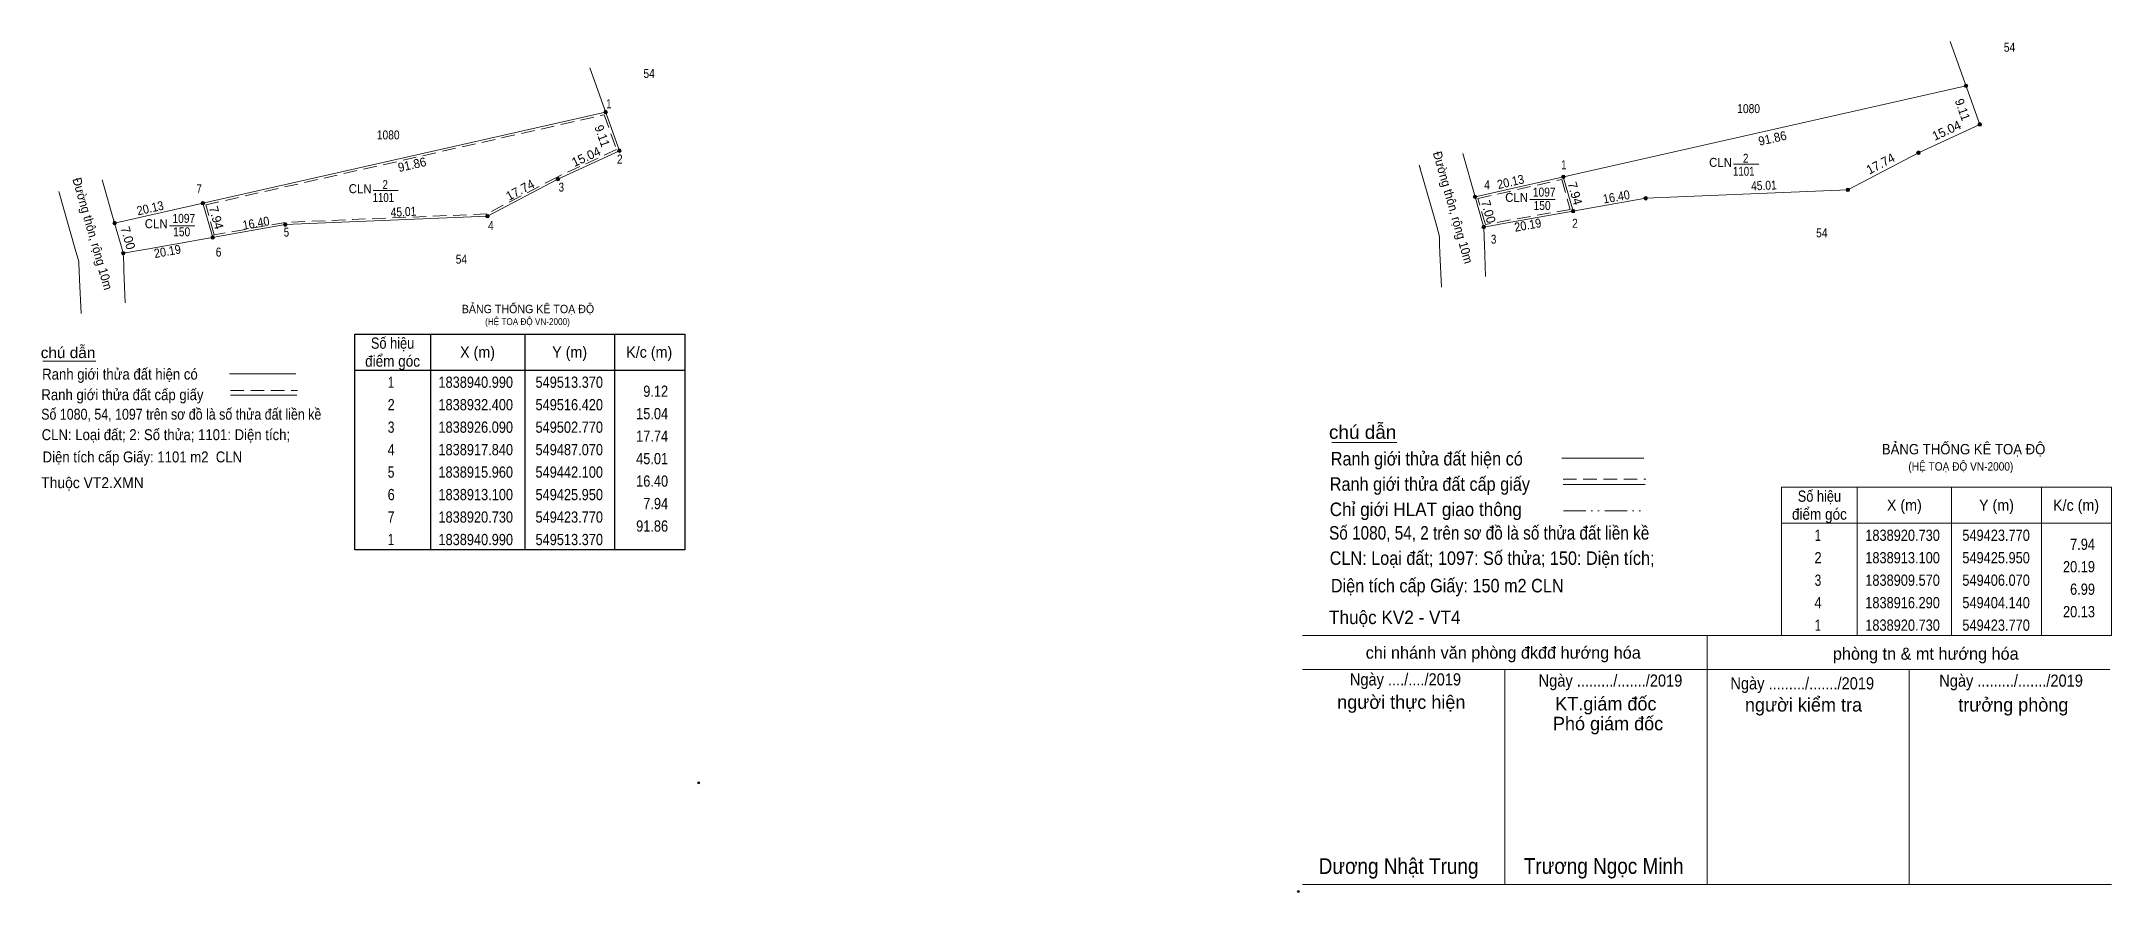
# Model space of a CAD drawing. Header units: metres. Extents: x 549085 to 549546, y 1838761 to 1838951.
import ezdxf
from ezdxf.enums import TextEntityAlignment as Align

# ---------------------------------------------------------------- set-up
doc = ezdxf.new("R2010")
doc.units = ezdxf.units.M
doc.header["$PDMODE"] = 32
doc.header["$PDSIZE"] = 0.5
doc.linetypes.add('DASH_DOUBLE_DOT', pattern=[9.2, 5, -1.2, 0.3, -1.2, 0.3, -1.2])
doc.linetypes.add('MEDIUM_DASHED', pattern=[4.5, 3, -1.5])
doc.layers.add('1', color=7, linetype='Continuous')
for name, color, linetype, lineweight in [('17', 7, 'Continuous', 13), ('3', 7, 'Continuous', 13), ('6', 7, 'Continuous', 13), ('63', 7, 'Continuous', 13), ('7', 7, 'Continuous', 13)]:
    doc.layers.add(name, color=color, linetype=linetype, lineweight=lineweight)

msp = doc.modelspace()

# ---------------------------------------------------------------- hatches: boundary and pattern name
at = {"layer": '3'}
for points in [[(549513.77, 1838940.99, 1), (549512.97, 1838940.99, 1)], [(549211.12, 1838935.14, 1), (549210.32, 1838935.14, 1)], [(549516.82, 1838932.4, 1), (549516.02, 1838932.4, 1)], [(549214.17, 1838926.55, 1), (549213.37, 1838926.55, 1)], [(549503.17, 1838926.09, 1), (549502.37, 1838926.09, 1)], [(549200.52, 1838920.24, 1), (549199.72, 1838920.24, 1)], [(549424.17, 1838920.73, 1), (549423.37, 1838920.73, 1)], [(549487.47, 1838917.84, 1), (549486.67, 1838917.84, 1)], [(549121.52, 1838914.88, 1), (549120.72, 1838914.88, 1)], [(549404.54, 1838916.29, 1), (549403.74, 1838916.29, 1)], [(549426.35, 1838913.1, 1), (549425.55, 1838913.1, 1)], [(549442.5, 1838915.96, 1), (549441.7, 1838915.96, 1)], [(549101.89, 1838910.44, 1), (549101.09, 1838910.44, 1)], [(549139.85, 1838910.11, 1), (549139.05, 1838910.11, 1)], [(549184.82, 1838911.99, 1), (549184.02, 1838911.99, 1)], [(549406.47, 1838909.57, 1), (549405.67, 1838909.57, 1)], [(549123.7, 1838907.25, 1), (549122.9, 1838907.25, 1)], [(549103.82, 1838903.72, 1), (549103.02, 1838903.72, 1)]]:
    msp.add_hatch(color=256, dxfattribs=at).paths.add_polyline_path(points)

# ---------------------------------------------------------------- linework, layer by layer
at = {"layer": '17'}
for p, q in [((549085.55, 1838879.75), (549097.28, 1838879.75)), ((549372.24, 1838861.6), (549386.72, 1838861.6))]:
    msp.add_line(p, q, dxfattribs=at)
at = {"layer": '3'}
for p, q in [((549513.37, 1838940.99), (549404.14, 1838916.29)), ((549210.72, 1838935.14), (549101.49, 1838910.44)), ((549391.72, 1838923.33), (549391.97, 1838922.47)), ((549395.39, 1838910.5), (549391.72, 1838923.33)), ((549401.39, 1838925.91), (549404.14, 1838916.29)), ((549461.65, 1838923.58), (549467.25, 1838923.58)), ((549098.74, 1838920.06), (549101.49, 1838910.44)), ((549423.77, 1838920.73), (549425.95, 1838913.1)), ((549089.07, 1838917.48), (549089.32, 1838916.62)), ((549092.74, 1838904.65), (549089.07, 1838917.48)), ((549121.12, 1838914.88), (549123.3, 1838907.25)), ((549159, 1838917.73), (549164.6, 1838917.73)), ((549404.14, 1838916.29), (549405.8, 1838910.5)), ((549416.35, 1838915.72), (549421.95, 1838915.72)), ((549101.49, 1838910.44), (549103.15, 1838904.65)), ((549113.7, 1838909.87), (549119.3, 1838909.87)), ((549405.8, 1838910.5), (549406.07, 1838909.57)), ((549411.31, 1838910.5), (549406.07, 1838909.57)), ((549103.15, 1838904.65), (549103.42, 1838903.72)), ((549108.66, 1838904.65), (549103.42, 1838903.72)), ((549396.26, 1838905.69), (549396.2, 1838907.26)), ((549396.33, 1838903.76), (549396.26, 1838905.69)), ((549406.49, 1838898.54), (549406.22, 1838905.69)), ((549093.61, 1838899.84), (549093.55, 1838901.41)), ((549093.68, 1838897.91), (549093.61, 1838899.84)), ((549103.84, 1838892.69), (549103.57, 1838899.84)), ((549396.33, 1838903.76), (549396.7, 1838896.2)), ((549093.68, 1838897.91), (549094.05, 1838890.35))]:
    msp.add_line(p, q, dxfattribs=at)
for points in [[(549509.87, 1838950.87), (549516.42, 1838932.4), (549502.77, 1838926.09), (549487.07, 1838917.84), (549442.1, 1838915.96), (549411.31, 1838910.5)], [(549207.22, 1838945.02), (549213.77, 1838926.55), (549200.12, 1838920.24), (549184.42, 1838911.99), (549139.45, 1838910.11), (549108.66, 1838904.65)], [(549396.2, 1838907.26), (549396.18, 1838907.75), (549395.39, 1838910.5)], [(549406.22, 1838905.69), (549406.16, 1838907.26), (549406.07, 1838909.57)], [(549093.55, 1838901.41), (549093.53, 1838901.9), (549092.74, 1838904.65)], [(549103.57, 1838899.84), (549103.51, 1838901.41), (549103.42, 1838903.72)]]:
    msp.add_lwpolyline(points, dxfattribs=at)
for centre in [(549513.37, 1838940.99), (549210.72, 1838935.14), (549516.42, 1838932.4), (549213.77, 1838926.55), (549502.77, 1838926.09), (549200.12, 1838920.24), (549423.77, 1838920.73), (549487.07, 1838917.84), (549121.12, 1838914.88), (549404.14, 1838916.29), (549425.95, 1838913.1), (549442.1, 1838915.96), (549101.49, 1838910.44), (549139.45, 1838910.11), (549184.42, 1838911.99), (549406.07, 1838909.57), (549123.3, 1838907.25), (549103.42, 1838903.72)]:
    msp.add_circle(centre, 0.4, dxfattribs=at)
at = {"layer": '6'}
for p, q in [((549127.02, 1838876.93), (549141.83, 1838876.93)), ((549127.25, 1838872.19), (549142.05, 1838872.19)), ((549423.44, 1838858.12), (549441.72, 1838858.12)), ((549423.72, 1838852.26), (549442, 1838852.26))]:
    msp.add_line(p, q, dxfattribs=at)
at = {"layer": '6', "linetype": 'MEDIUM_DASHED'}
for p, q in [((549127.25, 1838873.19), (549142.15, 1838873.19)), ((549423.72, 1838853.5), (549442.12, 1838853.5))]:
    msp.add_line(p, q, dxfattribs=at)
at = {"layer": '6'}
msp.add_point((549231.4, 1838785.9), dxfattribs=at)
at = {"layer": '63', "lineweight": 25}
for p, q in [((549171.72, 1838885.74), (549171.72, 1838837.74)), ((549192.72, 1838885.74), (549192.72, 1838837.74)), ((549212.72, 1838885.74), (549212.72, 1838837.74)), ((549154.92, 1838877.74), (549228.32, 1838877.74))]:
    msp.add_line(p, q, dxfattribs=at)
at = {"layer": '63'}
for p, q in [((549489.15, 1838851.69), (549489.15, 1838818.69)), ((549510.15, 1838851.69), (549510.15, 1838818.69)), ((549530.15, 1838851.69), (549530.15, 1838818.69)), ((549472.35, 1838843.69), (549545.75, 1838843.69))]:
    msp.add_line(p, q, dxfattribs=at)
at = {"layer": '63', "linetype": 'DASH_DOUBLE_DOT'}
msp.add_line((549423.78, 1838846.42), (549442.18, 1838846.42), dxfattribs=at)
at = {"layer": '63', "linetype": 'MEDIUM_DASHED'}
for points in [[(549210.4, 1838934.55), (549213.15, 1838926.81), (549199.9, 1838920.69), (549184.29, 1838912.48), (549139.4, 1838910.61), (549123.66, 1838907.82), (549121.75, 1838914.51)], [(549423.42, 1838920.14), (549425.32, 1838913.5), (549406.43, 1838910.14), (549404.77, 1838915.92)]]:
    msp.add_lwpolyline(points, close=True, dxfattribs=at)
at = {"layer": '63', "lineweight": 25}
msp.add_lwpolyline([(549154.92, 1838885.74), (549228.32, 1838885.74), (549228.32, 1838837.74), (549154.92, 1838837.74)], close=True, dxfattribs=at)
at = {"layer": '63'}
msp.add_lwpolyline([(549472.35, 1838851.69), (549545.75, 1838851.69), (549545.75, 1838818.69), (549472.35, 1838818.69)], close=True, dxfattribs=at)
at = {"layer": '7'}
for p, q in [((549365.75, 1838818.69), (549545.75, 1838818.69)), ((549365.75, 1838818.69), (549545.75, 1838818.69)), ((549365.75, 1838818.69), (549545.75, 1838818.69)), ((549455.75, 1838763.29), (549455.75, 1838818.69)), ((549365.75, 1838811.09), (549545.35, 1838811.09)), ((549410.75, 1838763.29), (549410.75, 1838811.09)), ((549500.75, 1838763.29), (549500.75, 1838811.09)), ((549545.75, 1838763.29), (549365.75, 1838763.29))]:
    msp.add_line(p, q, dxfattribs=at)
msp.add_point((549364.81, 1838761.73), dxfattribs=at)

# ---------------------------------------------------------------- texts
at = {"layer": '1'}
for s, height, width, p in [('BẢNG THỐNG KÊ TOẠ ĐỘ ', 1.863, 0.95, (549178.72, 1838890.4)), ('(HỆ TOẠ ĐỘ VN-2000)', 1.507, 0.9, (549183.91, 1838887.77))]:
    msp.add_text(s, height=height, dxfattribs=dict(at, width=width)).set_placement(p)
for s, height, width, p in [('BẢNG THỐNG KÊ TOẠ ĐỘ ', 2.3, 0.95, (549513.235, 1838858.99)), ('(HỆ TOẠ ĐỘ VN-2000)', 1.867, 0.9, (549512.21, 1838855.37))]:
    msp.add_text(s, height=height, dxfattribs=dict(at, width=width)).set_placement(p, align=Align.CENTER)
at = {"layer": '3'}
for s, width, p in [('54', 0.85, (549523.04, 1838948.57)), ('54', 0.85, (549220.39, 1838942.72)), ('1080', 0.85, (549465, 1838934.91)), ('1080', 0.85, (549162.35, 1838929.06)), ('CLN', 0.95, (549458.755, 1838922.95)), ('2', 0.8, (549464.34, 1838923.89)), ('CLN', 0.95, (549156.105, 1838917.1)), ('2', 0.8, (549161.69, 1838918.04)), ('1097', 0.85, (549419.525, 1838916.34)), ('CLN', 0.95, (549413.385, 1838915.16)), ('CLN', 0.95, (549110.735, 1838909.31)), ('1097', 0.85, (549116.875, 1838910.49)), ('54', 0.85, (549481.28, 1838907.27)), ('54', 0.85, (549178.63, 1838901.42))]:
    msp.add_text(s, height=2, dxfattribs=dict(at, width=width)).set_placement(p, align=Align.CENTER)
for s, rotation, p in [('15.04', 24.81, (549509.445, 1838930.142)), ('15.04', 24.81, (549206.795, 1838924.292)), ('17.74', 27.721, (549494.815, 1838922.775)), ('17.74', 27.721, (549192.165, 1838916.925)), ('7.00', 286.024, (549406.16, 1838912.711)), ('7.00', 286.024, (549103.51, 1838906.861))]:
    msp.add_text(s, height=2, rotation=rotation, dxfattribs=at).set_placement(p, align=Align.CENTER)
for s, rotation, width, p in [('91.86', 12.744, 0.95, (549470.519, 1838928.34)), ('91.86', 12.744, 0.95, (549167.869, 1838922.49)), ('Đường thôn, rộng 10m', 285.969, 0.95, (549398.272, 1838913.655)), ('Đường thôn, rộng 10m', 285.969, 0.95, (549095.622, 1838907.805)), ('20.13', 12.744, 0.9, (549412.269, 1838918.658)), ('45.01', 2.394, 0.85, (549468.433, 1838917.818)), ('20.13', 12.744, 0.9, (549109.624, 1838912.809)), ('45.01', 2.394, 0.85, (549165.783, 1838911.968)), ('16.40', 10.057, 0.9, (549435.755, 1838915.308)), ('16.40', 10.057, 0.9, (549133.105, 1838909.458)), ('20.19', 10.057, 0.9, (549416.05, 1838909.036)), ('20.19', 10.057, 0.9, (549113.4, 1838903.186))]:
    msp.add_text(s, height=2, rotation=rotation, dxfattribs=dict(at, width=width)).set_placement(p, align=Align.CENTER)
at = {"layer": '6'}
for s, height, width, p in [('chú dẫn', 2.43, 1.05, (549085.05, 1838880.41)), ('Ranh giới thửa đất hiện có ', 2.43, 0.9, (549085.37, 1838875.62)), ('Ranh giới thửa đất cấp giấy', 2.43, 0.9, (549085.19, 1838871.05)), ('Số 1080, 54, 1097 trên sơ đồ là số thửa đất liền kề', 2.43, 0.85, (549085.15, 1838866.7)), ('CLN: Loại đất; 2: Số thửa; 1101: Diện tích;', 2.43, 0.9, (549085.25, 1838862.15)), ('chú dẫn', 3, 1.05, (549371.64, 1838862.44)), ('Diện tích cấp Giấy: 1101 m2  CLN', 2.43, 0.9, (549085.47, 1838857.2)), ('Ranh giới thửa đất hiện có ', 3, 0.9, (549372.04, 1838856.52)), ('Thuộc VT2.XMN', 2.43, 0.95, (549085.15, 1838851.47)), ('Ranh giới thửa đất cấp giấy', 3, 0.9, (549371.82, 1838850.88)), ('Chỉ giới HLAT giao thông', 3, 0.95, (549371.8, 1838845.26)), ('Số 1080, 54, 2 trên sơ đồ là số thửa đất liền kề', 3, 0.85, (549371.66, 1838840.02)), ('CLN: Loại đất; 1097: Số thửa; 150: Diện tích;', 3, 0.9, (549371.8, 1838834.4)), ('Diện tích cấp Giấy: 150 m2 CLN', 3, 0.9, (549372.06, 1838828.28)), ('Thuộc KV2 - VT4', 3, 0.95, (549371.66, 1838821.22))]:
    msp.add_text(s, height=height, dxfattribs=dict(at, width=width)).set_placement(p)
at = {"layer": '63'}
for s, height, width, p in [(' 1', 2, 0.75, (549211.99, 1838935.99)), (' 2', 2, 0.85, (549214.5, 1838923.69)), (' 1', 2, 0.75, (549424.44, 1838922.44)), (' 7', 2, 0.8, (549120.88, 1838917.07)), (' 3', 2, 0.8, (549201.46, 1838917.44)), (' 4', 2, 0.85, (549407.43, 1838917.94)), (' 5', 2, 0.8, (549140.3, 1838907.44)), (' 4', 2, 0.85, (549185.82, 1838908.88)), (' 2', 2, 0.85, (549426.99, 1838909.39)), (' 6', 2, 0.85, (549125.24, 1838902.99)), (' 3', 2, 0.8, (549408.87, 1838905.86)), ('9.12', 2.5, 0.85, (549224.62, 1838871.79)), ('15.04', 2.5, 0.85, (549224.62, 1838866.79)), ('17.74', 2.5, 0.85, (549224.62, 1838861.79)), ('45.01', 2.5, 0.85, (549224.62, 1838856.79)), ('16.40', 2.5, 0.85, (549224.62, 1838851.79)), ('7.94', 2.5, 0.85, (549224.62, 1838846.79)), ('91.86', 2.5, 0.85, (549224.62, 1838841.79)), ('7.94', 2.5, 0.85, (549542.05, 1838837.74)), ('20.19', 2.5, 0.85, (549542.05, 1838832.74)), ('6.99', 2.5, 0.85, (549542.05, 1838827.74)), ('20.13', 2.5, 0.85, (549542.05, 1838822.74))]:
    msp.add_text(s, height=height, dxfattribs=dict(at, width=width)).set_placement(p, align=Align.RIGHT)
at = {"layer": '63', "width": 0.95}
for p in [(549511.664, 1838935.359), (549209.014, 1838929.509)]:
    msp.add_text('9.11', height=2, rotation=289.528, dxfattribs=at).set_placement(p, align=Align.CENTER)
at = {"layer": '63'}
for s, height, width, p in [('1101', 2, 0.8, (549463.92, 1838920.97)), ('1101', 2, 0.8, (549161.27, 1838915.12)), ('150', 2, 0.85, (549419.055, 1838913.36)), ('150', 2, 0.85, (549116.405, 1838907.51)), ('điểm góc', 2.5, 0.9, (549163.32, 1838878.49)), ('Số hiệu', 2.5, 0.85, (549163.32, 1838882.49)), ('X (m)', 2.5, 0.95, (549182.22, 1838880.49)), ('Y (m)', 2.5, 0.95, (549202.715, 1838880.49)), ('K/c (m)', 2.5, 0.95, (549220.42, 1838880.49)), (' 1', 2.5, 0.75, (549162.615, 1838873.79)), ('1838940.990', 2.5, 0.85, (549181.82, 1838873.79)), ('549513.370', 2.5, 0.85, (549202.625, 1838873.79)), (' 2', 2.5, 0.85, (549162.62, 1838868.79)), ('1838932.400', 2.5, 0.85, (549181.82, 1838868.79)), ('549516.420', 2.5, 0.85, (549202.625, 1838868.79)), (' 3', 2.5, 0.8, (549162.62, 1838863.79)), ('1838926.090', 2.5, 0.85, (549181.82, 1838863.79)), ('549502.770', 2.5, 0.85, (549202.625, 1838863.79)), (' 4', 2.5, 0.85, (549162.615, 1838858.79)), ('1838917.840', 2.5, 0.85, (549181.82, 1838858.79)), ('549487.070', 2.5, 0.85, (549202.625, 1838858.79)), (' 5', 2.5, 0.8, (549162.62, 1838853.79)), ('1838915.960', 2.5, 0.85, (549181.82, 1838853.79)), ('549442.100', 2.5, 0.85, (549202.625, 1838853.79)), (' 6', 2.5, 0.85, (549162.62, 1838848.79)), ('1838913.100', 2.5, 0.85, (549181.82, 1838848.79)), ('549425.950', 2.5, 0.85, (549202.625, 1838848.79)), ('Số hiệu', 2.5, 0.85, (549480.75, 1838848.44)), ('X (m)', 2.5, 0.95, (549499.65, 1838846.44)), ('Y (m)', 2.5, 0.95, (549520.145, 1838846.44)), ('K/c (m)', 2.5, 0.95, (549537.85, 1838846.44)), (' 7', 2.5, 0.8, (549162.62, 1838843.79)), ('1838920.730', 2.5, 0.85, (549181.82, 1838843.79)), ('549423.770', 2.5, 0.85, (549202.625, 1838843.79)), ('điểm góc', 2.5, 0.9, (549480.75, 1838844.44)), (' 1', 2.5, 0.75, (549162.615, 1838838.79)), ('1838940.990', 2.5, 0.85, (549181.82, 1838838.79)), ('549513.370', 2.5, 0.85, (549202.625, 1838838.79)), (' 1', 2.5, 0.75, (549480.045, 1838839.74)), ('1838920.730', 2.5, 0.85, (549499.25, 1838839.74)), ('549423.770', 2.5, 0.85, (549520.055, 1838839.74)), (' 2', 2.5, 0.85, (549480.05, 1838834.74)), ('1838913.100', 2.5, 0.85, (549499.25, 1838834.74)), ('549425.950', 2.5, 0.85, (549520.055, 1838834.74)), (' 3', 2.5, 0.8, (549480.05, 1838829.74)), ('1838909.570', 2.5, 0.85, (549499.25, 1838829.74)), ('549406.070', 2.5, 0.85, (549520.055, 1838829.74)), (' 4', 2.5, 0.85, (549480.045, 1838824.74)), ('1838916.290', 2.5, 0.85, (549499.25, 1838824.74)), ('549404.140', 2.5, 0.85, (549520.055, 1838824.74)), (' 1', 2.5, 0.75, (549480.045, 1838819.74)), ('1838920.730', 2.5, 0.85, (549499.25, 1838819.74)), ('549423.770', 2.5, 0.85, (549520.055, 1838819.74))]:
    msp.add_text(s, height=height, dxfattribs=dict(at, width=width)).set_placement(p, align=Align.CENTER)
for p in [(549425.416, 1838916.775), (549123.137, 1838911.37)]:
    msp.add_text('7.94', height=2, rotation=285.945, dxfattribs=at).set_placement(p, align=Align.CENTER)
at = {"layer": '7'}
for s, height, p in [('chi nhánh văn phòng đkđđ hướng hóa', 2.7, (549410.41, 1838813.53)), ('phòng tn & mt hướng hóa', 2.7, (549504.41, 1838813.29)), ('người thực hiện', 3, (549387.735, 1838802.37)), ('KT.giám đốc', 3, (549433.235, 1838802.01)), ('người kiểm tra', 3, (549477.205, 1838801.77)), ('trưởng phòng', 3, (549523.885, 1838801.77)), ('Phó giám đốc', 3, (549433.73, 1838797.59))]:
    msp.add_text(s, height=height, dxfattribs=at).set_placement(p, align=Align.CENTER)
at = {"layer": '7', "width": 0.9}
for s, height, p in [('Ngày ..../..../2019', 2.7, (549388.65, 1838807.57)), ('Ngày ........./......./2019', 2.7, (549434.265, 1838807.31)), ('Ngày ........./......./2019', 2.7, (549476.925, 1838806.69)), ('Ngày ........./......./2019', 2.7, (549523.385, 1838807.29)), ('Dương Nhật Trung', 3.5, (549387.13, 1838765.63)), ('Trương Ngọc Minh', 3.5, (549432.75, 1838765.65))]:
    msp.add_text(s, height=height, dxfattribs=at).set_placement(p, align=Align.CENTER)

doc.saveas('drawing.dxf')
